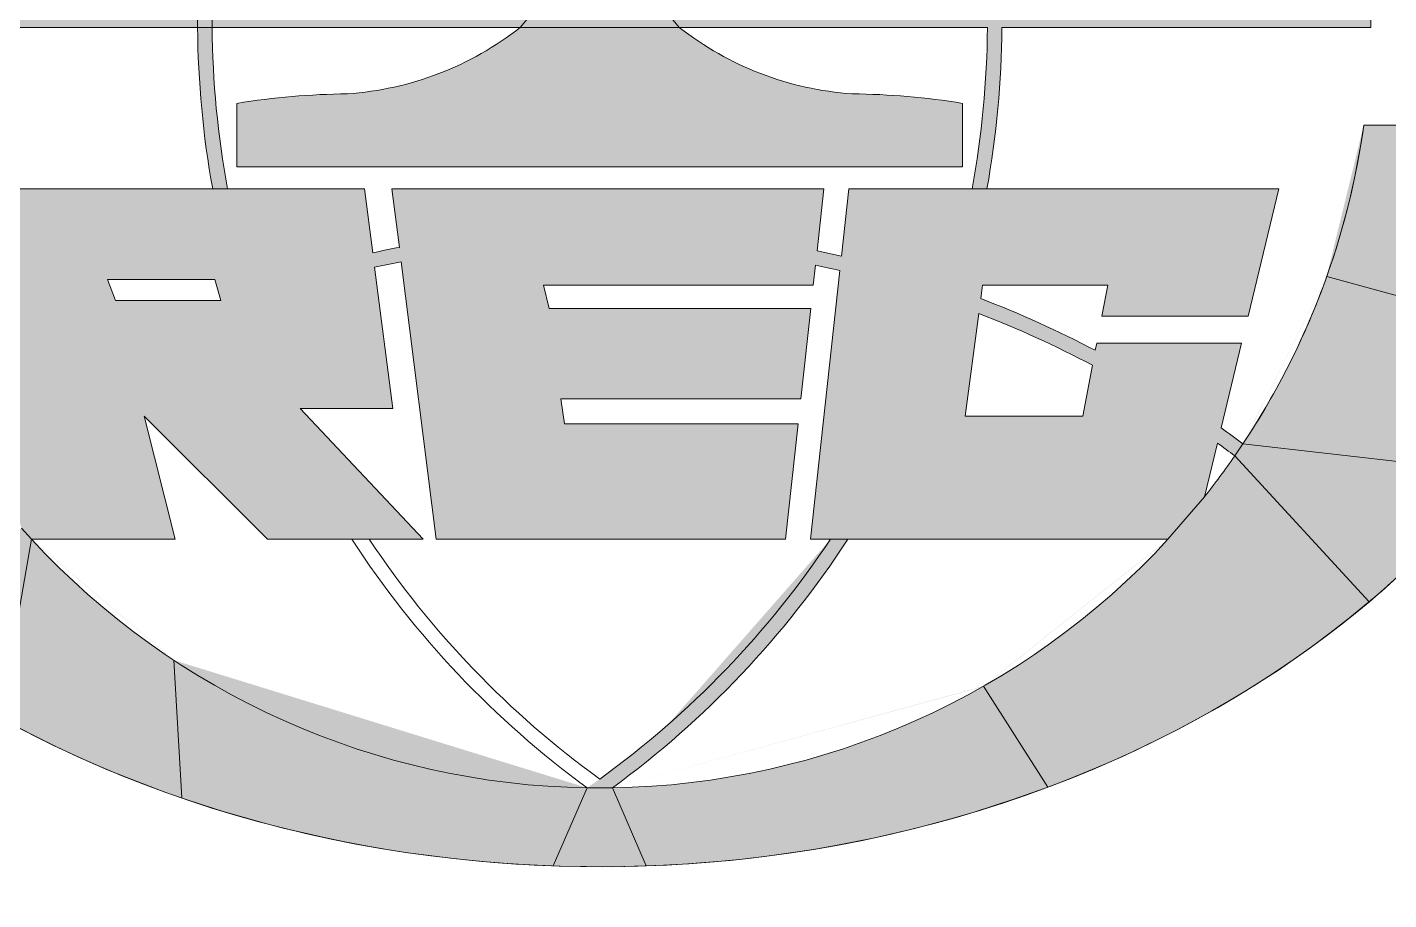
# Model space of a CAD drawing. Extents: x -2876908 to 633791, y -1383861 to 872234.
# Drawn here: x -1143563 to -1139282, y -207768 to -205025 of the extents above; entities that cross this region are included whole.
import ezdxf
from ezdxf.enums import TextEntityAlignment as Align

# ---------------------------------------------------------------- set-up
doc = ezdxf.new("R2010")
doc.units = 0
doc.header["$LTSCALE"] = 5
doc.header["$MEASUREMENT"] = 0
doc.layers.get('0').update_dxf_attribs({"linetype": 'CONTINUOUS', "lineweight": 25})
doc.layers.add('11', color=3, linetype='CONTINUOUS')
doc.layers.add('HFZT', color=5, linetype='CONTINUOUS', lineweight=15)
doc.styles.add('TSSD_NORM', font='tssdeng.shx', dxfattribs={"width": 0.7, "bigfont": 'hztxt.shx'})

# ---------------------------------------------------------------- blocks, each defined once
blk = doc.blocks.new('dfgdfger')
h = blk.add_hatch(color=5)
h.paths.add_polyline_path([(446862.860435722, 387047.9606577804), (446842.5958147157, 387205.9296155946), (445947.521318415, 387205.9296155946), (446085.8856941981, 386739.868493729), (446150.6393364619, 386521.7548717249), (446170.9734342376, 386499.2570296344), (446460.3589534832, 386499.2570296344), (446398.1965585793, 386747.7568923737), (446646.8445545135, 386499.2570296344), (446816.7622977939, 386499.2570296344), (446960.8343043271, 386499.2570296344), (446712.6570441329, 386763.288334028), (446899.3788671045, 386763.288334028), (446862.8604396747, 387047.9606586486)])
h.paths.add_polyline_path([(446339.9192725233, 386980.7262288186), (446324.3788371324, 387023.4371212708), (446540.8866189306, 387023.437121271), (446552.5419455316, 386980.7262288186)], flags=16)
at = {"layer": 'HFZT'}
h = blk.add_hatch(color=5, dxfattribs=at)
edge = h.paths.add_edge_path()
edge.add_ellipse((447317.0949818153, 387546.4789575529), major_axis=(-2135.702406557902, 3.083745e-10), ratio=0.7995231178727922, start_angle=224.7519621973884, end_angle=270.3684322559902)
edge.add_line((447303.3617498089, 389253.9871015997), (447291.7268203543, 389095.0852040663))
edge.add_line((447291.7268203543, 389095.0852040663), (447342.4631431565, 389095.085205439))
edge.add_ellipse((447317.0949818153, 387546.4789575529), major_axis=(1555.6062738055, 1.199718e-09), ratio=0.995632526572881, start_angle=34.5761866349182, end_angle=89.06560353032472, ccw=False)
edge.add_line((448597.9381060309, 388425.432335131), (448597.9381106842, 388425.4323386479))
edge.add_line((448597.9381106842, 388425.4323386479), (448614.4609707486, 388401.0729725615))
edge.add_line((448614.4609707486, 388401.0729725615), (448833.7881044174, 388748.656216296))
edge = h.paths.add_edge_path()
edge.add_ellipse((447317.0949818153, 387546.4789575529), major_axis=(-2135.702406557902, 3.083745e-10), ratio=0.7995231178727922, start_angle=270.3684322559902, end_angle=325.9048970660255)
edge.add_line((445548.502200743, 388503.6735452061), (446019.7289953271, 388401.0729720149))
edge.add_line((446019.7289953271, 388401.0729720149), (446036.251857576, 388425.4323350975))
edge.add_ellipse((447317.0949818153, 387546.4789575529), major_axis=(-1555.606273805532, 1.0981663e-09), ratio=0.995632526572861, start_angle=-89.06560353032762, end_angle=-34.57618663492411, ccw=False)
edge.add_line((447291.7268204549, 389095.085205438), (447303.3617498088, 389253.9871015994))
edge = h.paths.add_edge_path()
edge.add_ellipse((447317.0949818153, 387546.4789575529), major_axis=(-1555.606273805538, 1.05642364e-08), ratio=0.9956325265727753, start_angle=-33.48878922026972, end_angle=-0.5437440238690101, ccw=False)
edge.add_line((446019.7289928739, 388401.0729725489), (445548.502200743, 388503.6735452061))
edge.add_ellipse((447317.0949818153, 387546.4789575529), major_axis=(-2135.702406557902, 3.083745e-10), ratio=0.7995231178727922, start_angle=325.9048970660255, end_angle=368.0953103709313)
edge.add_line((445202.6744501679, 387306.022350312), (445761.5587582996, 387531.7807590646))
edge.add_line((445761.5587582996, 387531.7807590646), (445761.5587583357, 387561.1771560421))
h = blk.add_hatch(color=5, dxfattribs=at)
h.paths.add_polyline_path([(447676.0117044539, 388737.8722723211), (447520.3225560451, 388907.2561263303, 0.0384706750691652), (447113.8674075223, 388907.2561263301), (446958.1782527227, 388737.8722723919), (446958.1782527227, 388537.7478899196), (447067.6835572485, 388529.9893425204), (447566.5063999286, 388529.9893425205), (447676.0117044539, 388537.7478899196)])
h.paths.add_polyline_path([(447566.5063999289, 388529.9893425204), (447067.6835572478, 388529.9893425204, -0.3936449516970508), (447212.4874259772, 388374.5630001672), (447421.7025311996, 388374.5630001672, -0.3936449516971516)])
h.paths.add_polyline_path([(447421.7025311996, 388374.5630001672), (447212.4874259772, 388374.5630001672), (447212.4874259772, 387998.4430461771), (447421.7025311996, 387998.4430462997)])
h.paths.add_polyline_path([(447421.7025311996, 387998.4430462997), (447212.487428485, 387998.4430461772), (447212.4874259772, 387969.0114320708), (447421.7025375364, 387969.0114320704), (447421.702543089, 387969.0114323405)])
h.paths.add_polyline_path([(447421.7025375366, 387969.0114320704), (447212.4874259772, 387969.0114320709), (447212.4874259772, 387667.3537239561, -0.0972160933711766), (447181.0194913404, 387561.177156214), (447453.1704721729, 387561.177156214, -0.0972160933711797), (447421.7025375364, 387667.3537239561)])
h.paths.add_polyline_path([(447453.1704721226, 387561.177156214), (447181.0194913406, 387561.177156214), (447156.6955405818, 387531.7807590646), (447477.3220895581, 387531.7807590646)])
h.paths.add_polyline_path([(447477.4944229856, 387531.7807590646), (447156.6955405818, 387531.7807590646, -0.1501739460842551), (446808.0158972862, 387397.8381747598, 0.0377954797287202), (446585.2870008701, 387378.6298784068), (446585.2870008702, 387250.3346182961), (448048.9029626435, 387250.3346182958), (448048.9029626435, 387378.6298784066, 0.037795479718304), (447826.1740662888, 387397.8381747593, -0.150173946087328)])
h = blk.add_hatch(color=5, dxfattribs=at)
h.paths.add_polyline_path([(446505.8107265931, 387561.1771560453), (445761.5587583357, 387561.1771560453), (445761.5587582996, 387531.7807590646), (446505.8107266201, 387531.7807590646)])
h.paths.add_polyline_path([(446535.2079996464, 387561.1771560453), (446505.810726593, 387561.1771549539), (446505.8107266201, 387531.7807590647), (446535.2079996703, 387531.7807592534)])
h.paths.add_polyline_path([(447181.0194912009, 387561.1771560453), (446535.2079996464, 387561.1771560453), (446535.2079996704, 387531.7807590646), (447156.6955405818, 387531.7807590646)])
h.paths.add_polyline_path([(448098.9819638971, 387561.1771558585, 0.0703893708340612), (448020.7604282026, 388084.6623476406), (448020.760206511, 388084.6630728809, -0.071179979790909), (447421.702543089, 387969.0114323405), (447421.7025311996, 387998.4430463008, 0.0711367195696139), (448012.1611273992, 388112.7940404306), (448039.8897354719, 388122.6105990897, 0.075141308011033), (448597.9381106842, 388425.4323386479), (448614.460970737, 388401.0729725787, -0.0751367857020564), (448048.5123390525, 388094.4695124922, -0.0706150974082752), (448128.3792369661, 387561.1771560453), (448098.9819638971, 387561.1771558566), (448098.9819638669, 387531.7807590646), (447477.3220895581, 387531.7807590646), (447453.170472261, 387561.1771560453)])
h = blk.add_hatch(color=5, dxfattribs=at)
h.paths.add_polyline_path([(448872.7012555821, 387561.1771560453), (448128.3792369747, 387561.1771560453), (448128.3792369661, 387531.7807590646), (448872.701255582, 387531.7807590646)])
h.paths.add_polyline_path([(448128.3792369745, 387561.1771549539), (448098.9819638971, 387561.1771558566), (448098.9819638971, 387531.7807592534), (448128.3792369661, 387531.7807590646)])
h.paths.add_polyline_path([(448128.3792369661, 387531.7807590646), (448098.9819638971, 387531.7807592534, -0.0433950495387643), (448068.0918245226, 387205.9296155946), (448097.9701021603, 387205.9296155946, 0.0427218066744472)])
h.paths.add_polyline_path([(448048.5123394959, 388094.469511004), (448020.7602120851, 388084.6630748505, -0.0703894717237666), (448098.9819638971, 387561.1771558566), (448128.3792369747, 387561.1771549539, 0.070615097347847)])
h = blk.add_hatch(color=5, dxfattribs=at)
h.paths.add_polyline_path([(446535.2079996704, 387531.7807592534), (446505.810726593, 387531.7807601561, 0.0427218068169398), (446536.2198614072, 387205.9296155946), (446566.0981392313, 387205.9296145773, -0.0433950496758905)])
h.paths.add_polyline_path([(446094.7059489503, 386710.1586945033), (446085.8856942009, 386739.8684937192, 0.0094874043425285), (446019.7289928707, 386691.8849425623), (446036.2518528872, 386667.5255764658, -0.0085149969309567)])
h = blk.add_hatch(color=5, dxfattribs=at)
edge = h.paths.add_edge_path()
edge.add_ellipse((447317.0949818153, 387546.4789575529), major_axis=(-1555.606273805531, 2.909338e-10), ratio=0.995632526572851, start_angle=160.4944985430269, end_angle=172.1456265133072, ccw=False)
edge.add_line((448783.4241328056, 387029.3346376976), (449289.2552509923, 386891.1583596452))
edge.add_ellipse((447317.0949818153, 387546.4789575529), major_axis=(-2135.702406557902, 3.083745e-10), ratio=0.7995231178727922, start_angle=517.4319934521425, end_angle=532.8797394566808)
edge.add_line((449436.3272117769, 387334.8248992932), (448858.1074921296, 387334.8248992932))
for points in [[(447768.8675110264, 387205.9296155946), (446897.8621458949, 387205.9296155946), (446912.7498963916, 387088.1917124437, 0.0063558222921532), (446859.1057541312, 387077.2295823118), (446862.8604396751, 387047.9606586454, -0.0064380057584099), (446916.4451053484, 387058.9686165212), (446987.2196496274, 386499.2570296344), (447691.5893035565, 386499.2570296344), (447717.0554640141, 386732.1329989316), (447246.0627806148, 386732.1329989316), (447238.2925629164, 386782.6093833765), (447722.5753110011, 386782.6093833765), (447742.5317846367, 386965.1018776965), (447214.9819097721, 386965.1018776965), (447203.3259300065, 387011.6957449869), (447747.6270587367, 387011.6957449869), (447752.0441822604, 387052.0882465115, -0.0059441611161231), (447801.3555384616, 387041.159998591), (447804.5743667332, 387070.5946578333), (447755.2547482829, 387081.4473511112)], [(448570.4167246286, 386724.2546353362), (448562.9689511293, 386693.395740011, -0.0051191884799831), (448597.9381060347, 386667.5255799798), (448614.4609707407, 386691.8849425316, 0.0063450318154907)], [(447817.4276651642, 386499.2570287847), (447782.2275834371, 386499.2570281934, -0.0894918479308635), (447317.0949817838, 386015.7708150769), (447342.4631450347, 385997.8727110437, 0.0907329677643748)], [(447317.0949817838, 386015.7708150769), (447291.7268165825, 385997.8727096676), (447342.4631450347, 385997.8727110437)]]:
    blk.add_hatch(color=5, dxfattribs=at).paths.add_polyline_path(points)
h = blk.add_hatch(color=5, dxfattribs=at)
h.paths.add_polyline_path([(448097.9701021274, 387205.9296155946), (447819.3739262202, 387205.9296155946), (447804.5743667332, 387070.5946578331), (447801.355538461, 387041.1599985862), (448089.1366281098, 387011.6957449869)])
h.paths.add_polyline_path([(448081.5964689904, 386954.7602339187), (448085.5647366492, 386984.7245237239), (448089.1366281097, 387011.6957449867), (447801.3555384612, 387041.1599985862), (448054.1699951997, 386747.6639829093), (448081.5964631883, 386954.7602361557)])
h.paths.add_polyline_path([(447801.3555384612, 387041.1599985864), (447742.0957186964, 386499.2570296344), (448054.1699951996, 386747.6639829093)])
h = blk.add_hatch(color=5, dxfattribs=at)
h.paths.add_polyline_path([(448291.1635950467, 386747.6639829093), (448054.1699951996, 386747.6639829093), (447742.0957186964, 386499.2570296344), (448463.2165292761, 386499.2570296344)])
h.paths.add_polyline_path([(448611.6830404622, 386895.2363425718), (448319.3925884103, 386895.2363425718), (448316.5790699849, 386880.5281469001), (448310.8054738531, 386850.3455897029), (448291.1635950467, 386747.6639829096), (448463.2165293027, 386499.2570295958), (448536.8717179173, 386585.2651853366), (448570.4167247146, 386724.2546352746)])
h.paths.add_polyline_path([(448686.6686451545, 387205.9296155946), (448341.6700101845, 387011.6957449867), (448329.7861117644, 386949.5704360384), (448624.7965360113, 386949.5704360384)])
h.paths.add_polyline_path([(448686.6686451543, 387205.9296155946), (448097.9701021274, 387205.9296155946), (448089.1366281098, 387011.6957449869), (448341.6700101847, 387011.6957449869)])
h.paths.add_polyline_path([(448085.5647366507, 386984.7245237362), (448081.5964689904, 386954.7602339187, -0.0296672827679864), (448310.8054738531, 386850.3455897029), (448316.5790733963, 386880.5281451119, 0.0294425261481025)])
h = blk.add_hatch(color=5, dxfattribs=at)
edge = h.paths.add_edge_path()
edge.add_ellipse((447317.0949818153, 387546.4789575529), major_axis=(-2135.702406557902, 3.083745e-10), ratio=0.7995231178727922, start_angle=507.6783099143634, end_angle=517.4319934521435)
edge.add_line((449289.2552509924, 386891.1583596452), (448783.4241328058, 387029.3346376976))
edge.add_ellipse((447317.0949818153, 387546.4789575529), major_axis=(-1555.606273805531, 2.909338e-10), ratio=0.995632526572851, start_angle=146.5112107793529, end_angle=160.4944985430304, ccw=False)
edge.add_line((448614.4609707486, 386691.884942544), (449121.8905606302, 386633.5027817547))
edge = h.paths.add_edge_path()
edge.add_line((448614.4609680764, 386691.8849428515), (448597.9381060348, 386667.5255799796))
edge.add_line((448597.9381060348, 386667.5255799796), (448868.9647568456, 386373.350761416))
edge.add_ellipse((447317.0949818153, 387546.4789575529), major_axis=(-2135.702406557902, 3.083745e-10), ratio=0.7995231178727922, start_angle=496.6047833383917, end_angle=507.6783099143634)
edge.add_line((449121.89056063, 386633.5027817547), (448614.4609680764, 386691.8849428515))
edge = h.paths.add_edge_path()
edge.add_ellipse((447317.0949818153, 387546.4789575529), major_axis=(-1555.606273801223, 1.3117711698e-06), ratio=0.9956325265707276, start_angle=141.6390502834618, end_angle=145.4238134133707, ccw=False)
edge.add_line((448536.8717179182, 386585.2651853376), (448463.216529332, 386499.25702963))
edge.add_ellipse((447317.0949818153, 387546.4789575529), major_axis=(-1555.606273805434, 1.34546606e-08), ratio=0.9956325265729224, start_angle=119.84597324456101, end_angle=137.4568556821499, ccw=False)
edge.add_line((448091.2736844392, 386203.0912759522), (448221.0956772185, 385999.4466570629))
edge.add_ellipse((447317.0949818153, 387546.4789575529), major_axis=(-2135.702406557902, 3.083745e-10), ratio=0.7995231178727922, start_angle=475.0418586881838, end_angle=496.6047833383917)
edge.add_line((448868.9647568457, 386373.350761416), (448597.9381060347, 386667.5255799798))
h = blk.add_hatch(color=5, dxfattribs=at)
edge = h.paths.add_edge_path()
edge.add_ellipse((447317.0949818153, 387546.4789575529), major_axis=(-1555.606273805581, 3.5651129e-09), ratio=0.9956325265728295, start_angle=42.54314431847388, end_angle=56.46594055318559, ccw=False)
edge.add_line((446170.9734342981, 386499.2570296305), (446108.0657162511, 386138.8929053234))
edge.add_ellipse((447317.0949818153, 387546.4789575529), major_axis=(-2135.702406557902, 3.083745e-10), ratio=0.7995231178727922, start_angle=415.5210231209418, end_angle=426.7475699117387)
edge.add_line((446473.9563529103, 385977.6316371517), (446457.7273777652, 386255.4548103474))
edge = h.paths.add_edge_path()
edge.add_line((446170.973434289, 386499.2570295775), (446150.639336449, 386521.7548717392))
edge.add_line((446150.639336449, 386521.7548717392), (445893.8552433415, 386273.3495607276))
edge.add_ellipse((447317.0949818153, 387546.4789575529), major_axis=(-2135.702406557902, 3.083745e-10), ratio=0.7995231178727922, start_angle=408.2099051574209, end_angle=415.5210231209418)
edge.add_line((446108.0657162511, 386138.8929053234), (446170.973434289, 386499.2570295775))
h = blk.add_hatch(color=5, dxfattribs=at)
edge = h.paths.add_edge_path(flags=17)
edge.add_line((447317.0949817837, 386015.770815077), (447291.7268185327, 385997.8727110436))
edge.add_arc((448424.3548334164, 387546.4789575549), 1918.600408327275, 213.0811256129819, 233.8188070139692, ccw=False)
edge.add_line((446816.7622983703, 386499.2570287846), (446851.9623801305, 386499.2570281934))
edge.add_arc((448424.3548334164, 387546.4789575549), 1889.204011346054, 213.6638311415863, 234.1193601311902)
edge.add_line((447317.0949849792, 386015.7708127655), (447317.0949817837, 386015.770815077))
edge = h.paths.add_edge_path()
edge.add_line((447317.0949817837, 386015.770815077), (447342.4631450349, 385997.8727110437))
edge.add_line((447782.2275834371, 386499.2570281934), (447817.4276651973, 386499.2570287847))
edge.add_arc((446209.8351301511, 387546.4789575553), 1918.600408327357, 306.1811929860308, 326.9188743870181)
edge.add_arc((446209.8351301511, 387546.4789575549), 1889.204011346057, 305.8806398688099, 326.3361688584138)
edge.add_arc((446209.8351301512, 387546.4789575551), 1889.204011346057, 305.8806399884105, 326.3361689109117)
edge.add_arc((448424.3548334164, 387546.4789575551), 1889.204011346055, 213.6638310890834, 234.1193601311913)
edge.add_arc((448424.3548334164, 387546.4789575549), 1918.600408327298, 213.0811255826943, 233.8188070834912)
edge.add_arc((446209.8351300881, 387546.4789575092), 1918.600408327304, 306.1811929186935, 326.9188744189397)
edge.add_line((447291.7268204549, 385997.8727096675), (447342.4631450349, 385997.8727110437))
h = blk.add_hatch(color=5, dxfattribs=at)
edge = h.paths.add_edge_path()
edge.add_ellipse((447317.0949818153, 387546.4789575529), major_axis=(-1555.606273805581, 3.5651129e-09), ratio=0.9956325265728295, start_angle=56.46594055318559, end_angle=89.06560353050219, ccw=False)
edge.add_line((446457.7273777651, 386255.4548103474), (446473.9563529103, 385977.6316371519))
edge.add_ellipse((447317.0949818153, 387546.4789575529), major_axis=(-2135.702406557902, 3.083745e-10), ratio=0.7995231178727922, start_angle=426.7475699117387, end_angle=447.4790680929017)
edge.add_line((447223.1574624436, 385840.5880380157), (447291.7268204549, 385997.8727096674))
h = blk.add_hatch(color=5, dxfattribs=at)
edge = h.paths.add_edge_path()
edge.add_ellipse((447317.0949818153, 387546.4789575529), major_axis=(-1555.606273805434, 1.34546606e-08), ratio=0.9956325265729224, start_angle=90.93439647012372, end_angle=119.84597324456101, ccw=False)
edge.add_line((447342.4631455904, 385997.8727097619), (447410.6625756294, 385840.5750421087))
edge.add_ellipse((447317.0949818153, 387546.4789575529), major_axis=(-2135.702406557902, 3.083745e-10), ratio=0.7995231178727922, start_angle=452.5109981146523, end_angle=475.0418586881838)
edge.add_line((448221.0956772187, 385999.4466570629), (448091.2736844393, 386203.0912759522))
edge = h.paths.add_edge_path()
edge.add_ellipse((447317.0949818153, 387546.4789575529), major_axis=(-2135.702406557902, 3.083745e-10), ratio=0.7995231178727922, start_angle=447.4790680929017, end_angle=452.5109981146523)
edge.add_line((447410.6625756293, 385840.5750421086), (447342.4631450347, 385997.8727110437))
edge.add_line((447342.4631450347, 385997.8727110437), (447291.7268204549, 385997.8727096674))
edge.add_line((447291.7268204549, 385997.8727096674), (447223.1574624436, 385840.5880380157))
at = {"layer": '11', "color": 5, "lineweight": 0}
for p, q in [((448872.701255582, 387531.7807590646), (448872.701255582, 387561.1771560453)), ((445761.5587583357, 387531.7807590646), (446505.810726593, 387531.7807601561)), ((446535.2079996718, 387531.7807590646), (447156.6955405818, 387531.7807590646)), ((447477.4944229856, 387531.7807590646), (448098.9819638957, 387531.7807590646)), ((448128.3792369661, 387531.7807590646), (448872.701255582, 387531.7807590646)), ((446585.2870008701, 387378.6298784068), (446585.2870008701, 387250.3346182961)), ((448048.9029626435, 387250.3346182961), (448048.9029626435, 387378.6298784066)), ((449436.3272117769, 387334.8248992932), (448858.1074921296, 387334.8248992932)), ((446585.2870008701, 387250.3346182961), (448048.9029626435, 387250.3346182961)), ((446536.2198614072, 387205.9296155946), (445947.5213184147, 387205.9296155946)), ((446842.595814716, 387205.9296155946), (446566.0981390448, 387205.9296155946)), ((446859.1057541312, 387077.2295823118), (446842.595814716, 387205.9296155946)), ((447768.867511026, 387205.9296155946), (446897.8621458949, 387205.9296155946)), ((446897.8621458949, 387205.9296155946), (446912.7498963916, 387088.1917124437)), ((447755.2547482827, 387081.4473511114), (447768.867511026, 387205.9296155946)), ((447819.3739262203, 387205.9296155946), (447804.5743667332, 387070.5946578333)), ((448068.0918245226, 387205.9296155946), (447819.3739262203, 387205.9296155946)), ((448686.6686451544, 387205.9296155946), (448097.9701021603, 387205.9296155946)), ((448624.7965360114, 386949.5704360384), (448686.6686451544, 387205.9296155946)), ((447804.5743667332, 387070.5946578333), (447755.2547482827, 387081.4473511114)), ((446916.4451053484, 387058.9686165212), (446987.2196496274, 386499.2570296344)), ((447747.6270587366, 387011.6957449867), (447752.0441822568, 387052.0882465122)), ((446339.9192725233, 386980.7262288186), (446324.3788371324, 387023.437121271)), ((446324.3788371324, 387023.437121271), (446540.8866189306, 387023.4371212708)), ((446540.8866189306, 387023.4371212708), (446552.5419455317, 386980.7262288186)), ((446899.3788671045, 386763.288334028), (446862.8604396751, 387047.9606586454)), ((446862.8604396751, 387047.9606586454), (446862.860435722, 387047.9606577804)), ((447801.3555384616, 387041.159998591), (447742.0957186964, 386499.2570296344)), ((447214.9819097722, 386965.1018776965), (447203.3259300065, 387011.6957449869)), ((447203.3259300065, 387011.6957449869), (447747.6270587366, 387011.6957449867)), ((448085.5647366507, 386984.7245237362), (448089.1366281097, 387011.6957449867)), ((448089.1366281097, 387011.6957449867), (448341.6700101845, 387011.6957449867)), ((448341.6700101845, 387011.6957449867), (448329.7861117644, 386949.5704360384)), ((446552.5419455317, 386980.7262288186), (446339.9192725233, 386980.7262288186)), ((447742.5317846367, 386965.1018776965), (447214.9819097722, 386965.1018776965)), ((447722.5753110011, 386782.6093833765), (447742.5317846367, 386965.1018776965)), ((448054.1699951996, 386747.6639829093), (448081.5964631879, 386954.7602361571)), ((448329.7861117644, 386949.5704360384), (448624.7965360114, 386949.5704360384)), ((448319.3925884102, 386895.2363425718), (448316.5790699846, 386880.5281468993)), ((448611.6830404622, 386895.2363425718), (448319.3925884102, 386895.2363425718)), ((448570.4167247146, 386724.2546352746), (448611.6830404622, 386895.2363425718)), ((448310.8054738531, 386850.3455897029), (448291.1635950467, 386747.6639829093)), ((447246.0627806148, 386732.1329989316), (447238.2925629164, 386782.6093833765)), ((447238.2925629164, 386782.6093833765), (447722.5753110011, 386782.6093833765)), ((446398.1965585795, 386747.7568923734), (446646.8445545135, 386499.2570296344)), ((446460.3589534831, 386499.2570296344), (446398.1965585795, 386747.7568923734)), ((446960.8343043268, 386499.2570296344), (446712.6570441329, 386763.288334028)), ((446712.6570441329, 386763.288334028), (446899.3788671045, 386763.288334028)), ((448291.1635950467, 386747.6639829093), (448054.1699951996, 386747.6639829093)), ((447717.0554640141, 386732.1329989316), (447246.0627806148, 386732.1329989316)), ((447691.5893035565, 386499.2570296344), (447717.0554640141, 386732.1329989316)), ((448536.8717179173, 386585.2651853366), (448562.9689511293, 386693.395740011)), ((446170.9734342947, 386499.2570296344), (446460.3589534831, 386499.2570296344)), ((446646.8445545135, 386499.2570296344), (446816.7622978167, 386499.2570296344)), ((446851.9623791709, 386499.2570296344), (446960.8343043268, 386499.2570296344)), ((446987.2196496274, 386499.2570296344), (447691.5893035565, 386499.2570296344)), ((447742.0957186964, 386499.2570296344), (447782.2275843965, 386499.2570296344)), ((447817.4276657177, 386499.2570296344), (448463.2165293361, 386499.2570296344)), ((447317.0949817837, 386015.770815077), (447317.0949849792, 386015.7708127655))]:
    blk.add_line(p, q, dxfattribs=at)
for centre, radius, start, end in [((448424.3548334167, 387546.4789575554), 1918.600408327591, 180.4389412779598, 190.2241079264036), ((448424.3548334164, 387546.4789575548), 1889.204011346056, 180.4457714629763, 190.3849484266345), ((446764.4053256025, 388032.1784317365), 635.8375921445424, 273.9328674164092, 308.0949171307556), ((447869.7846379651, 388032.1784317367), 635.8375921445424, 231.905082869255, 266.0671325845008), ((446209.8351301512, 387546.4789575548), 1889.204011346047, 349.6150515733654, 359.5542285370236), ((446209.8351301512, 387546.4789575549), 1918.600408327257, 349.7758920736087, 359.5610586894551), ((446823.5241430622, 385917.0876741264), 1480.831709146166, 90.60005013951559, 99.2580149720254), ((447810.6658204493, 385917.0876741265), 1480.831709146166, 80.74198502790578, 89.39994985793933), ((447317.0949817864, 384972.7564683453), 2153.731928550203, 100.8210159978651, 102.2776435545714), ((447317.0949817855, 384972.7564683458), 2124.335531568318, 100.8710984276205, 102.3465603858006), ((447317.0949817843, 384972.7564683443), 2124.335531570034, 76.82308418999928, 78.18536952448288), ((447317.0949817854, 384972.7564683451), 2153.731928550338, 62.34989794200061, 69.09567901465235), ((447317.0949817852, 384972.7564683451), 2124.335531569166, 62.11005348848968, 68.90730029938398), ((447317.0949817877, 384972.7564683445), 2153.731928549297, 52.95942491169893, 54.4135795702305), ((447317.0949817865, 384972.7564683428), 2124.335531570443, 52.91937538319739, 54.09259671249426), ((448424.3548334164, 387546.4789575549), 1918.600408327298, 213.0811255826943, 233.8188070834912), ((448424.3548334164, 387546.4789575551), 1889.204011346055, 213.6638310890834, 234.1193601311913), ((446209.8351301512, 387546.4789575551), 1889.204011346057, 305.8806399884105, 326.3361689109117), ((446209.8351300881, 387546.4789575092), 1918.600408327304, 306.1811929186935, 326.9188744189397)]:
    blk.add_arc(centre, radius, start, end, dxfattribs=at)
at = {"layer": 'HFZT', "color": 5}
for p, q in [((446505.8107266201, 387531.7807590646), (446505.810726593, 387561.1771549539)), ((446535.2079996464, 387561.1771560453), (446535.2079996704, 387531.7807592534)), ((447181.0194913404, 387561.177156214), (447156.6955405818, 387531.7807590646)), ((447453.170472261, 387561.1771560453), (447477.3220895581, 387531.7807590646)), ((448872.701255582, 387531.7807590646), (448872.701255582, 387561.1771560453)), ((448872.701255582, 387531.7807590646), (448872.701255582, 387561.1771560453)), ((445761.5587582996, 387531.7807590646), (446505.8107266201, 387531.7807590646)), ((445761.5587582996, 387531.7807590646), (446505.8107266201, 387531.7807590646)), ((446535.2079996704, 387531.7807592534), (446505.8107266201, 387531.7807590646)), ((446535.2079996464, 387531.7807590646), (447156.6955405416, 387531.7807590646)), ((446535.2079996464, 387531.7807590646), (447156.6955405416, 387531.7807590646)), ((447156.6955405818, 387531.7807590646), (447477.3220895581, 387531.7807590646)), ((447477.3220895581, 387531.7807590646), (448098.9819638671, 387531.7807590646)), ((447477.3220895581, 387531.7807590646), (448098.9819638671, 387531.7807590646)), ((448128.3792369494, 387531.7807590646), (448872.701255582, 387531.7807590646)), ((448128.3792369494, 387531.7807590646), (448872.701255582, 387531.7807590646)), ((446585.2870008701, 387250.3346182961), (446585.2870008701, 387378.6298784033)), ((446585.2870008701, 387250.3346182961), (446585.2870008701, 387378.6298784033)), ((448048.9029626435, 387378.6298784033), (448048.9029626435, 387250.3346182961)), ((448048.9029626435, 387378.6298784033), (448048.9029626435, 387250.3346182961)), ((449436.3272117598, 387334.8248992932), (448858.1074920705, 387334.8248992932)), ((449436.3272117598, 387334.8248992932), (448858.1074920705, 387334.8248992932)), ((448048.9029626435, 387250.3346182961), (446585.2870008701, 387250.3346182961)), ((448048.9029626435, 387250.3346182961), (446585.2870008701, 387250.3346182961)), ((446536.2198613841, 387205.9296155946), (445947.5213184149, 387205.9296155946)), ((446536.2198613841, 387205.9296155946), (445947.5213184149, 387205.9296155946)), ((446566.0981390586, 387205.9296155946), (446842.5958147157, 387205.9296155946)), ((446842.5958147157, 387205.9296155946), (446859.1057541313, 387077.2295823115)), ((446842.5958147157, 387205.9296155946), (446859.1057541313, 387077.2295823115)), ((446897.8621458949, 387205.9296155946), (447768.8675110264, 387205.9296155946)), ((446912.7498963921, 387088.1917124405), (446897.8621458949, 387205.9296155946)), ((446912.7498963921, 387088.1917124405), (446897.8621458949, 387205.9296155946)), ((446897.8621458949, 387205.9296155946), (447768.8675110264, 387205.9296155946)), ((447768.8675110264, 387205.9296155946), (447755.2547482827, 387081.4473511114)), ((447768.8675110264, 387205.9296155946), (447755.2547482827, 387081.4473511114)), ((447804.5743667332, 387070.5946578331), (447819.3739262202, 387205.9296155946)), ((447804.5743667332, 387070.5946578331), (447819.3739262202, 387205.9296155946)), ((447819.3739262202, 387205.9296155946), (448068.0918245128, 387205.9296155946)), ((447819.3739262202, 387205.9296155946), (448068.0918245128, 387205.9296155946)), ((448686.6686451544, 387205.9296155946), (448097.9701021274, 387205.9296155946)), ((448686.6686451544, 387205.9296155946), (448097.9701021274, 387205.9296155946)), ((448624.7965360114, 386949.5704360384), (448686.6686451544, 387205.9296155946)), ((448624.7965360114, 386949.5704360384), (448686.6686451544, 387205.9296155946)), ((447755.2547482827, 387081.4473511114), (447804.5743667332, 387070.5946578331)), ((447755.2547482827, 387081.4473511114), (447804.5743667332, 387070.5946578331)), ((446916.4451053475, 387058.968616528), (446987.2196496274, 386499.2570296344)), ((446916.4451053475, 387058.968616528), (446987.2196496274, 386499.2570296344)), ((447747.6270587367, 387011.6957449869), (447752.0441822593, 387052.0882465012)), ((447747.6270587367, 387011.6957449869), (447752.0441822593, 387052.0882465012)), ((446324.3788371324, 387023.4371212708), (446540.8866189306, 387023.4371212708)), ((446339.9192725233, 386980.7262288186), (446324.3788371324, 387023.4371212708)), ((446339.9192725233, 386980.7262288186), (446324.3788371324, 387023.4371212708)), ((446324.3788371324, 387023.4371212708), (446540.8866189306, 387023.4371212708)), ((446540.8866189306, 387023.4371212708), (446552.5419455317, 386980.7262288186)), ((446540.8866189306, 387023.4371212708), (446552.5419455317, 386980.7262288186)), ((446899.3788671045, 386763.288334028), (446862.8604396747, 387047.9606586486)), ((446899.3788671045, 386763.288334028), (446862.8604396747, 387047.9606586486)), ((447742.0957186964, 386499.2570296344), (447801.355538461, 387041.1599985862)), ((447742.0957186964, 386499.2570296344), (447801.355538461, 387041.1599985862)), ((448783.4241328056, 387029.3346376976), (449289.2552509924, 386891.1583596452)), ((447203.3259300065, 387011.6957449869), (447747.6270587367, 387011.6957449869)), ((447214.9819097722, 386965.1018776965), (447203.3259300065, 387011.6957449869)), ((447214.9819097722, 386965.1018776965), (447203.3259300065, 387011.6957449869)), ((447203.3259300065, 387011.6957449869), (447747.6270587367, 387011.6957449869)), ((448085.5647366492, 386984.7245237239), (448089.1366281097, 387011.6957449869)), ((448085.5647366492, 386984.7245237239), (448089.1366281097, 387011.6957449869)), ((448089.1366281097, 387011.6957449869), (448341.6700101846, 387011.6957449869)), ((448089.1366281097, 387011.6957449869), (448341.6700101846, 387011.6957449869)), ((448341.6700101846, 387011.6957449869), (448329.7861117644, 386949.5704360384)), ((448341.6700101846, 387011.6957449869), (448329.7861117644, 386949.5704360384)), ((446552.5419455317, 386980.7262288186), (446339.9192725233, 386980.7262288186)), ((446552.5419455317, 386980.7262288186), (446339.9192725233, 386980.7262288186)), ((447742.5317846367, 386965.1018776965), (447214.9819097722, 386965.1018776965)), ((447742.5317846367, 386965.1018776965), (447214.9819097722, 386965.1018776965)), ((447722.5753110011, 386782.6093833765), (447742.5317846367, 386965.1018776965)), ((447722.5753110011, 386782.6093833765), (447742.5317846367, 386965.1018776965)), ((448054.1699951997, 386747.6639829093), (448081.5964631883, 386954.7602361557)), ((448054.1699951997, 386747.6639829093), (448081.5964631883, 386954.7602361557)), ((448329.7861117644, 386949.5704360384), (448624.7965360114, 386949.5704360384)), ((448329.7861117644, 386949.5704360384), (448624.7965360114, 386949.5704360384)), ((448319.3925884103, 386895.2363425718), (448316.5790699849, 386880.5281469001)), ((448319.3925884103, 386895.2363425718), (448316.5790699849, 386880.5281469001)), ((448611.6830404622, 386895.2363425718), (448319.3925884103, 386895.2363425718)), ((448611.6830404622, 386895.2363425718), (448319.3925884103, 386895.2363425718)), ((448570.4167247133, 386724.2546352693), (448611.6830404622, 386895.2363425718)), ((448570.4167247133, 386724.2546352693), (448611.6830404622, 386895.2363425718)), ((448310.8054738545, 386850.3455897104), (448291.1635950467, 386747.6639829093)), ((448310.8054738545, 386850.3455897104), (448291.1635950467, 386747.6639829093)), ((447238.2925629164, 386782.6093833765), (447722.5753110011, 386782.6093833765)), ((447246.0627806147, 386732.1329989316), (447238.2925629164, 386782.6093833765)), ((447246.0627806147, 386732.1329989316), (447238.2925629164, 386782.6093833765)), ((447238.2925629164, 386782.6093833765), (447722.5753110011, 386782.6093833765)), ((446398.1965585795, 386747.7568923734), (446646.8445545135, 386499.2570296344)), ((446460.3589534831, 386499.2570296344), (446398.1965585795, 386747.7568923734)), ((446460.3589534831, 386499.2570296344), (446398.1965585795, 386747.7568923734)), ((446398.1965585795, 386747.7568923734), (446646.8445545135, 386499.2570296344)), ((446712.6570441329, 386763.288334028), (446899.3788671045, 386763.288334028)), ((446960.8343043268, 386499.2570296344), (446712.6570441329, 386763.288334028)), ((446960.8343043268, 386499.2570296344), (446712.6570441329, 386763.288334028)), ((446712.6570441329, 386763.288334028), (446899.3788671045, 386763.288334028)), ((448291.1635950467, 386747.6639829093), (448054.1699951997, 386747.6639829093)), ((448291.1635950467, 386747.6639829093), (448054.1699951997, 386747.6639829093)), ((447717.0554640141, 386732.1329989316), (447246.0627806147, 386732.1329989316)), ((447717.0554640141, 386732.1329989316), (447246.0627806147, 386732.1329989316)), ((447691.5893035565, 386499.2570296344), (447717.0554640141, 386732.1329989316)), ((447691.5893035565, 386499.2570296344), (447717.0554640141, 386732.1329989316)), ((448536.87171795, 386585.2651854726), (448562.9689517335, 386693.395739546)), ((448536.87171795, 386585.2651854726), (448562.9689517335, 386693.395739546)), ((448597.938106043, 386667.5255799917), (448614.4609688349, 386691.8849439698)), ((448597.9381060347, 386667.5255799798), (448868.9647568457, 386373.350761416)), ((448614.4609707486, 386691.8849425442), (449121.8905606302, 386633.5027817547)), ((448463.2165293322, 386499.2570296305), (448536.8717179173, 386585.2651853366)), ((446150.639336449, 386521.7548717392), (446170.9734342376, 386499.2570296344)), ((446170.9734342983, 386499.2570296305), (446108.0657162509, 386138.8929053234)), ((446170.9734342376, 386499.2570296344), (446460.3589534831, 386499.2570296344)), ((446170.9734342376, 386499.2570296344), (446460.3589534831, 386499.2570296344)), ((446646.8445545135, 386499.2570296344), (446816.7622977939, 386499.2570296344)), ((446646.8445545135, 386499.2570296344), (446816.7622977939, 386499.2570296344)), ((446851.9623791499, 386499.2570296344), (446960.8343043268, 386499.2570296344)), ((446987.2196496274, 386499.2570296344), (447691.5893035565, 386499.2570296344)), ((446987.2196496274, 386499.2570296344), (447691.5893035565, 386499.2570296344)), ((447782.2275843617, 386499.2570296344), (447742.0957186964, 386499.2570296344)), ((447817.4276657177, 386499.2570296344), (448463.216529276, 386499.2570296344)), ((447817.4276657177, 386499.2570296344), (448463.216529276, 386499.2570296344)), ((446457.7273777652, 386255.4548103474), (446473.9563529103, 385977.6316371519)), ((448091.2736844392, 386203.0912759522), (448221.0956772187, 385999.4466570629)), ((447291.7268204549, 385997.8727096675), (447223.1574624438, 385840.5880380157)), ((447291.7268204549, 385997.8727096675), (447342.4631450349, 385997.8727110437)), ((447291.7268204549, 385997.8727096675), (447342.4631450349, 385997.8727110437)), ((447342.4631450349, 385997.8727110437), (447410.6625756294, 385840.5750421086))]:
    blk.add_line(p, q, dxfattribs=at)
at = {"layer": 'HFZT', "color": 5, "lineweight": 0}
for p, q in [((448872.701255582, 387531.7807590646), (448872.701255582, 387561.1771560453)), ((445761.5587583357, 387531.7807590646), (446505.810726593, 387531.7807601561)), ((446535.2079996718, 387531.7807590646), (447156.6955405818, 387531.7807590646)), ((447477.4944229856, 387531.7807590646), (448098.9819638971, 387531.7807590647)), ((447477.4944229856, 387531.7807590646), (448098.9819638957, 387531.7807590646)), ((448128.3792369661, 387531.7807590646), (448872.701255582, 387531.7807590646)), ((446585.2870008701, 387378.6298784068), (446585.2870008701, 387250.3346182961)), ((448048.9029626435, 387250.3346182961), (448048.9029626435, 387378.6298784066)), ((449436.3272117769, 387334.8248992932), (448858.1074921296, 387334.8248992932)), ((446585.2870008701, 387250.3346182961), (448048.9029626435, 387250.3346182961)), ((446842.595814716, 387205.9296155946), (445947.5213184147, 387205.9296155946)), ((446859.1057541312, 387077.2295823118), (446842.595814716, 387205.9296155946)), ((446897.8621458949, 387205.9296155946), (446912.7498963916, 387088.1917124437)), ((447768.867511026, 387205.9296155946), (446897.8621458949, 387205.9296155946)), ((447755.2547482827, 387081.4473511114), (447768.867511026, 387205.9296155946)), ((447819.3739262203, 387205.9296155946), (447804.5743667332, 387070.5946578333)), ((448686.6686451544, 387205.9296155946), (447819.3739262203, 387205.9296155946)), ((448624.7965360114, 386949.5704360384), (448686.6686451544, 387205.9296155946)), ((447804.5743667332, 387070.5946578333), (447755.2547482827, 387081.4473511114)), ((446916.4451053484, 387058.9686165212), (446987.2196496274, 386499.2570296344)), ((447747.6270587366, 387011.6957449867), (447752.0441822568, 387052.0882465122)), ((446324.3788371324, 387023.437121271), (446540.8866189306, 387023.4371212708)), ((446339.9192725233, 386980.7262288186), (446324.3788371324, 387023.437121271)), ((446540.8866189306, 387023.4371212708), (446552.5419455317, 386980.7262288186)), ((446862.8604396751, 387047.9606586454), (446862.860435722, 387047.9606577804)), ((446899.3788671045, 386763.288334028), (446862.8604396751, 387047.9606586454)), ((447801.3555384616, 387041.159998591), (447742.0957186964, 386499.2570296344)), ((447203.3259300065, 387011.6957449869), (447747.6270587366, 387011.6957449867)), ((447214.9819097722, 386965.1018776965), (447203.3259300065, 387011.6957449869)), ((448085.5647366507, 386984.7245237362), (448089.1366281097, 387011.6957449867)), ((448089.1366281097, 387011.6957449867), (448341.6700101845, 387011.6957449867)), ((448341.6700101845, 387011.6957449867), (448329.7861117644, 386949.5704360384)), ((446552.5419455317, 386980.7262288186), (446339.9192725233, 386980.7262288186)), ((447742.5317846367, 386965.1018776965), (447214.9819097722, 386965.1018776965)), ((447722.5753110011, 386782.6093833765), (447742.5317846367, 386965.1018776965)), ((448054.1699951996, 386747.6639829093), (448081.5964631879, 386954.7602361571)), ((448329.7861117644, 386949.5704360384), (448624.7965360114, 386949.5704360384)), ((448319.3925884102, 386895.2363425718), (448316.5790699846, 386880.5281468993)), ((448611.6830404622, 386895.2363425718), (448319.3925884102, 386895.2363425718)), ((448570.4167247146, 386724.2546352746), (448611.6830404622, 386895.2363425718)), ((448310.8054738531, 386850.3455897029), (448291.1635950467, 386747.6639829093)), ((447238.2925629164, 386782.6093833765), (447722.5753110011, 386782.6093833765)), ((447246.0627806148, 386732.1329989316), (447238.2925629164, 386782.6093833765)), ((446460.3589534831, 386499.2570296344), (446398.1965585795, 386747.7568923734)), ((446398.1965585795, 386747.7568923734), (446646.8445545135, 386499.2570296344)), ((446712.6570441329, 386763.288334028), (446899.3788671045, 386763.288334028)), ((446960.8343043268, 386499.2570296344), (446712.6570441329, 386763.288334028)), ((448291.1635950467, 386747.6639829093), (448054.1699951996, 386747.6639829093)), ((447717.0554640141, 386732.1329989316), (447246.0627806148, 386732.1329989316)), ((447691.5893035565, 386499.2570296344), (447717.0554640141, 386732.1329989316)), ((448536.8717179173, 386585.2651853366), (448562.9689511293, 386693.395740011)), ((446170.9734342947, 386499.2570296344), (446460.3589534831, 386499.2570296344)), ((446646.8445545135, 386499.2570296344), (446960.8343043271, 386499.2570296344)), ((446987.2196496274, 386499.2570296344), (447691.5893035565, 386499.2570296344)), ((447742.0957186964, 386499.2570296344), (448463.2165293361, 386499.2570296344)), ((447317.0949817837, 386015.770815077), (447317.0949849792, 386015.7708127655))]:
    blk.add_line(p, q, dxfattribs=at)
for centre, radius, start, end in [((448424.3548334167, 387546.4789575554), 1918.600408327591, 180.4389412779724, 190.2241079257476), ((448424.3548334164, 387546.4789575548), 1889.204011346056, 180.4457714639217, 190.3849484278381), ((446764.4053256025, 388032.1784317365), 635.8375921445424, 273.9328674152688, 308.0949171317056), ((447869.7846379865, 388032.1784317196), 635.8375921445264, 231.8495201265295, 231.9050828682944), ((447869.7846379651, 388032.1784317367), 635.8375921445424, 231.9050828682944, 266.0671325847311), ((446209.8351301512, 387546.4789575548), 1889.204011346047, 349.6150515721619, 359.5542285360784), ((446209.8351301512, 387546.4789575549), 1918.600408327257, 349.7758920742523, 359.5610586886779), ((446823.5241430622, 385917.0876741264), 1480.831709146166, 90.60005014113985, 99.25801497237984), ((447810.6658204493, 385917.0876741265), 1480.831709146166, 80.74198502762016, 89.39994985886015), ((447317.0949817864, 384972.7564683453), 2153.731928550203, 100.8210159962051, 102.2776435551713), ((447317.0949817855, 384972.7564683458), 2124.335531568318, 100.8710984290352, 102.3465603864666), ((447317.0949817843, 384972.7564683443), 2124.335531570034, 76.82308419133113, 78.1853695233851), ((447317.0949817854, 384972.7564683451), 2153.731928550338, 62.34989794405279, 69.09567901625084), ((447317.0949817852, 384972.7564683451), 2124.335531569166, 62.11005348868247, 68.90730029871835), ((447317.0949817877, 384972.7564683445), 2153.731928549297, 52.95942491040309, 54.41357957113418), ((447317.0949817865, 384972.7564683428), 2124.335531570443, 52.91937538336625, 54.09259671305498), ((448424.3548334164, 387546.4789575549), 1918.600408327298, 213.0811255825444, 233.8188070827766), ((448424.3548334164, 387546.4789575551), 1889.204011346055, 213.6638310898301, 234.119360132039), ((446209.8351301512, 387546.4789575551), 1889.204011346057, 305.8806399902983, 326.3361689101699), ((446209.8351300881, 387546.4789575092), 1918.600408327304, 306.1811929192539, 326.9188744203279)]:
    blk.add_arc(centre, radius, start, end, dxfattribs=at)
at = {"layer": 'HFZT', "color": 5}
for centre, radius, start, end in [((448424.3548334164, 387546.4789575549), 1918.600408327303, 180.4389412779724, 190.22410790161), ((448424.3548334164, 387546.4789575549), 1918.600408327303, 180.4389412779468, 190.2241079016126), ((448424.3548334164, 387546.4789575547), 1889.204011346046, 180.4457714572518, 190.3849484580359), ((448424.3548334164, 387546.4789575547), 1889.204011346046, 180.4457714572518, 190.3849484579994), ((446764.4053256025, 388032.1784317367), 635.8375921445796, 273.9328673049525, 308.0949171199243), ((446764.4053256025, 388032.1784317367), 635.8375921445796, 273.9328673048001, 308.0949171204413), ((447869.7846379651, 388032.1784317367), 635.8375921445781, 231.9050828800754, 266.0671326950474), ((447869.7846379651, 388032.1784317367), 635.8375921445781, 231.9050828795586, 266.0671326952), ((446209.8351301511, 387546.4789575547), 1889.204011346046, 349.6150515419641, 359.5542285427483), ((446209.8351301511, 387546.4789575547), 1889.204011346046, 349.6150515420005, 359.5542285427483), ((446209.8351301511, 387546.4789575549), 1918.600408327303, 349.77589209839, 359.5610587220277), ((446209.8351301511, 387546.4789575549), 1918.600408327303, 349.7758920983874, 359.5610587220531), ((446823.5241430622, 385917.0876741266), 1480.831709145996, 90.60004991767904, 99.258014982524), ((446823.5241430622, 385917.0876741266), 1480.831709145996, 90.6000499176835, 99.25801498217396), ((447810.6658204493, 385917.0876741266), 1480.831709145994, 80.741985017476, 89.39995008232096), ((447810.6658204493, 385917.0876741266), 1480.831709145994, 80.74198501782601, 89.39995008231648), ((447317.0949817856, 384972.7564683451), 2153.731928550223, 100.8210158026629, 102.2776437608034), ((447317.0949817856, 384972.7564683451), 2153.731928550223, 100.8210158027259, 102.2776437606953), ((447317.0949817856, 384972.7564683458), 2124.335531568358, 100.87109850035, 102.3465603864666), ((447317.0949817856, 384972.7564683458), 2124.335531568358, 100.8710984996682, 102.346560385805), ((447317.0949817856, 384972.7564683444), 2124.335531569622, 76.82308401021533, 78.18536944800609), ((447317.0949817856, 384972.7564683444), 2124.335531569622, 76.82308401079612, 78.18536944867759), ((447317.0949817856, 384972.7564683448), 2153.731928550422, 62.34989783815289, 69.09567890204403), ((447317.0949817856, 384972.7564683448), 2153.731928550422, 62.34989783955032, 69.09567890339667), ((447317.0949817856, 384972.7564683448), 2124.335531569163, 62.11005359009555, 68.90730013112336), ((447317.0949817856, 384972.7564683448), 2124.335531569163, 62.11005358852178, 68.90730013165323), ((447317.0949817856, 384972.7564683451), 2153.731928550117, 52.95942497719999, 54.41357957374662), ((447317.0949817856, 384972.7564683451), 2153.731928550117, 52.95942497516159, 54.41357957299178), ((447317.0949817856, 384972.7564683446), 2124.3355315695, 52.91937522603447, 54.09259671305498), ((447317.0949817856, 384972.7564683446), 2124.3355315695, 52.91937522595003, 54.09259671244294), ((448424.3548334164, 387546.4789575549), 1918.600408327275, 213.081125613959, 233.8188070157899), ((448424.3548334164, 387546.4789575549), 1918.600408327275, 213.0811256129819, 233.8188070139692), ((448424.3548334164, 387546.4789575549), 1889.204011346054, 213.6638311425303, 234.119360132039), ((448424.3548334164, 387546.4789575549), 1889.204011346054, 213.6638311415863, 234.1193601311902), ((446209.8351301511, 387546.4789575549), 1889.204011346057, 305.880639867961, 326.3361688574697), ((446209.8351301511, 387546.4789575549), 1889.204011346057, 305.8806398688099, 326.3361688584138), ((446209.8351301511, 387546.4789575553), 1918.600408327357, 306.1811929842102, 326.918874386041), ((446209.8351301511, 387546.4789575553), 1918.600408327357, 306.1811929860308, 326.9188743870181)]:
    blk.add_arc(centre, radius, start, end, dxfattribs=at)
for major_axis, ratio, start_param, end_param in [((-2135.702406557902, 3.083745e-10), 0.7995231178727922, 3.922661740662257, 9.030891940897648), ((-2135.702406557902, 3.083745e-10), 0.7995231178727922, 3.922661740662257, 9.030891940897648), ((-2135.702406557902, 3.083745e-10), 0.7995231178727922, 3.922661740662257, 9.030891940897648), ((-2135.702406557902, 3.083745e-10), 0.7995231178727922, 3.922661740662257, 9.030891940897648), ((-2135.702406557902, 3.083745e-10), 0.7995231178727922, 3.922661740662257, 9.030891940897648), ((-2135.702406557902, 3.083745e-10), 0.7995231178727922, 3.922661740662257, 9.030891940897648), ((-2135.702406557902, 3.083745e-10), 0.7995231178727922, 3.922661740662257, 9.030891940897648), ((-2135.702406557902, 3.083745e-10), 0.7995231178727922, 3.922661740662257, 9.030891940897648), ((-2135.702406557902, 3.083745e-10), 0.7995231178727922, 3.922661740662257, 9.030891940897648), ((-2135.702406557902, 3.083745e-10), 0.7995231178727922, 3.265864643670943, 9.30050597068862), ((-2135.702406557902, 3.083745e-10), 0.7995231178727922, 3.265864643670943, 9.30050597068862), ((-2135.702406557902, 3.083745e-10), 0.7995231178727922, 3.265864643670943, 9.30050597068862), ((-2135.702406557902, 3.083745e-10), 0.7995231178727922, 3.265864643670943, 9.30050597068862), ((-2135.702406557902, 3.083745e-10), 0.7995231178727922, 3.265864643670943, 9.30050597068862), ((-2135.702406557902, 3.083745e-10), 0.7995231178727922, 3.265864643670943, 9.30050597068862), ((-1555.606273805531, 2.909338e-10), 0.995632526572851, 2.557103019183115, 3.004507975565657), ((-1555.606273805531, 2.909338e-10), 0.995632526572851, 2.557103019183115, 3.004507975565657), ((-1555.606273805531, 2.909338e-10), 0.995632526572851, 2.557103019183115, 3.004507975565657), ((-1555.606273805531, 2.909338e-10), 0.995632526572851, 2.557103019183115, 3.004507975565657), ((-1555.606273805531, 2.909338e-10), 0.995632526572851, 2.557103019183115, 3.004507975565657), ((-1555.606273805531, 2.909338e-10), 0.995632526572851, 2.557103019183115, 3.004507975565657), ((-1555.606273805531, 2.909338e-10), 0.995632526572851, 2.801157430913121, 3.004507975565657), ((-1555.606273805531, 2.909338e-10), 0.995632526572851, 2.801157430913121, 3.004507975565657), ((-1555.606273805531, 2.909338e-10), 0.995632526572851, 2.801157430913121, 3.004507975565657), ((-1555.606273805531, 2.909338e-10), 0.995632526572851, 2.801157430913121, 3.004507975565657), ((-1555.606273805531, 2.909338e-10), 0.995632526572851, 2.801157430913121, 3.004507975565657), ((-1555.606273805531, 2.909338e-10), 0.995632526572851, 2.801157430913121, 3.004507975565657), ((-1555.606273805531, 2.909338e-10), 0.995632526572851, 2.801157430913121, 3.004507975565657), ((-1555.606273805531, 2.909338e-10), 0.995632526572851, 2.801157430913121, 3.004507975565657), ((-1555.606273805531, 2.909338e-10), 0.995632526572851, 2.801157430913121, 3.004507975565657), ((-1555.606273805531, 2.909338e-10), 0.995632526572851, 2.557103019183115, 2.801157430913121), ((-1555.606273805531, 2.909338e-10), 0.995632526572851, 2.557103019183115, 2.801157430913121), ((-1555.606273805531, 2.909338e-10), 0.995632526572851, 2.557103019183115, 2.801157430913121), ((-1555.606273805531, 2.909338e-10), 0.995632526572851, 2.557103019183115, 2.801157430913121), ((-1555.606273805531, 2.909338e-10), 0.995632526572851, 2.557103019183115, 2.801157430913121), ((-1555.606273805531, 2.909338e-10), 0.995632526572851, 2.557103019183115, 2.801157430913121), ((-1555.606273805531, 2.909338e-10), 0.995632526572851, 2.557103019183115, 2.801157430913121), ((-1555.606273805531, 2.909338e-10), 0.995632526572851, 2.557103019183115, 2.801157430913121), ((-1555.606273805531, 2.909338e-10), 0.995632526572851, 2.557103019183115, 2.801157430913121), ((-1555.606273801223, 1.3117711698e-06), 0.9956325265707276, 2.472067776844213, 2.538124354869212), ((-1555.606273801223, 1.3117711698e-06), 0.9956325265707276, 2.472067776844213, 2.538124354869212), ((-1555.606273801223, 1.3117711698e-06), 0.9956325265707276, 2.472067776844213, 2.538124354869212), ((-1555.606273801223, 1.3117711698e-06), 0.9956325265707276, 2.472067776844213, 2.538124354869212), ((-1555.606273801223, 1.3117711698e-06), 0.9956325265707276, 2.472067776844213, 2.538124354869212), ((-1555.606273801223, 1.3117711698e-06), 0.9956325265707276, 2.472067776844213, 2.538124354869212), ((-1555.606273801223, 1.3117711698e-06), 0.9956325265707276, 2.472067776844213, 2.538124354869212), ((-1555.606273801223, 1.3117711698e-06), 0.9956325265707276, 2.472067776844213, 2.538124354869212), ((-1555.606273801223, 1.3117711698e-06), 0.9956325265707276, 2.472067776844213, 2.538124354869212), ((-1555.606273801223, 1.3117711698e-06), 0.9956325265707276, 2.472067776844213, 2.538124354869212), ((-1555.606273801223, 1.3117711698e-06), 0.9956325265707276, 2.472067776844213, 2.538124354869212), ((-1555.606273801223, 1.3117711698e-06), 0.9956325265707276, 2.472067776844213, 2.538124354869212), ((-1555.606273801223, 1.3117711698e-06), 0.9956325265707276, 2.472067776844213, 2.538124354869212), ((-1555.606273801223, 1.3117711698e-06), 0.9956325265707276, 2.472067776844213, 2.538124354869212), ((-1555.606273801223, 1.3117711698e-06), 0.9956325265707276, 2.472067776844213, 2.538124354869212), ((-1555.606273801223, 1.3117711698e-06), 0.9956325265707276, 2.472067776844213, 2.538124354869212), ((-1555.606273801223, 1.3117711698e-06), 0.9956325265707276, 2.472067776844213, 2.538124354869212), ((-1555.606273801223, 1.3117711698e-06), 0.9956325265707276, 2.472067776844213, 2.538124354869212), ((-1555.606273801223, 1.3117711698e-06), 0.9956325265707276, 2.472067776844213, 2.538124354869212), ((-1555.606273801223, 1.3117711698e-06), 0.9956325265707276, 2.472067776844213, 2.538124354869212), ((-1555.606273801223, 1.3117711698e-06), 0.9956325265707276, 2.472067776844213, 2.538124354869212), ((-1555.606273801223, 1.3117711698e-06), 0.9956325265707276, 2.472067776844213, 2.538124354869212), ((-1555.606273801223, 1.3117711698e-06), 0.9956325265707276, 2.472067776844213, 2.538124354869212), ((-1555.606273801223, 1.3117711698e-06), 0.9956325265707276, 2.472067776844213, 2.538124354869212), ((-1555.606273801223, 1.3117711698e-06), 0.9956325265707276, 2.472067776844213, 2.538124354869212), ((-1555.606273801223, 1.3117711698e-06), 0.9956325265707276, 2.472067776844213, 2.538124354869212), ((-1555.606273801223, 1.3117711698e-06), 0.9956325265707276, 2.472067776844213, 2.538124354869212), ((-1555.606273801223, 1.3117711698e-06), 0.9956325265707276, 2.472067776844213, 2.538124354869212), ((-1555.606273801223, 1.3117711698e-06), 0.9956325265707276, 2.472067776844213, 2.538124354869212), ((-1555.606273801223, 1.3117711698e-06), 0.9956325265707276, 2.472067776844213, 2.538124354869212), ((-1555.606273801223, 1.3117711698e-06), 0.9956325265707276, 2.472067776844213, 2.538124354869212), ((-1555.606273801223, 1.3117711698e-06), 0.9956325265707276, 2.472067776844213, 2.538124354869212), ((-1555.606273801223, 1.3117711698e-06), 0.9956325265707276, 2.472067776844213, 2.538124354869212), ((-1555.606273801223, 1.3117711698e-06), 0.9956325265707276, 2.472067776844213, 2.538124354869212), ((-1555.606273801223, 1.3117711698e-06), 0.9956325265707276, 2.472067776844213, 2.538124354869212), ((-1555.606273801223, 1.3117711698e-06), 0.9956325265707276, 2.472067776844213, 2.538124354869212), ((-1555.606273801223, 1.3117711698e-06), 0.9956325265707276, 2.472067776844213, 2.538124354869212), ((-1555.606273801223, 1.3117711698e-06), 0.9956325265707276, 2.472067776844213, 2.538124354869212), ((-1555.606273805581, 3.5651129e-09), 0.9956325265728295, 0.7425179425084864, 1.554488031883148), ((-1555.606273805581, 3.5651129e-09), 0.9956325265728295, 0.7425179425084864, 1.554488031883148), ((-1555.606273805581, 3.5651129e-09), 0.9956325265728295, 0.7425179425084864, 1.554488031883148), ((-1555.606273805581, 3.5651129e-09), 0.9956325265728295, 0.7425179425084864, 1.554488031883148), ((-1555.606273805581, 3.5651129e-09), 0.9956325265728295, 0.7425179425084864, 1.554488031883148), ((-1555.606273805581, 3.5651129e-09), 0.9956325265728295, 0.7425179425084864, 1.554488031883148), ((-1555.606273805581, 3.5651129e-09), 0.9956325265728295, 0.7425179425084864, 1.554488031883148), ((-1555.606273805581, 3.5651129e-09), 0.9956325265728295, 0.7425179425084864, 1.554488031883148), ((-1555.606273805581, 3.5651129e-09), 0.9956325265728295, 0.7425179425084864, 1.554488031883148), ((-1555.606273805581, 3.5651129e-09), 0.9956325265728295, 0.7425179425084864, 1.554488031883148), ((-1555.606273805581, 3.5651129e-09), 0.9956325265728295, 0.7425179425084864, 1.554488031883148), ((-1555.606273805581, 3.5651129e-09), 0.9956325265728295, 0.7425179425084864, 1.554488031883148), ((-1555.606273805581, 3.5651129e-09), 0.9956325265728295, 0.7425179425084864, 1.554488031883148), ((-1555.606273805581, 3.5651129e-09), 0.9956325265728295, 0.7425179425084864, 1.554488031883148), ((-1555.606273805581, 3.5651129e-09), 0.9956325265728295, 0.7425179425084864, 1.554488031883148), ((-1555.606273805581, 3.5651129e-09), 0.9956325265728295, 0.7425179425084864, 1.554488031883148), ((-1555.606273805581, 3.5651129e-09), 0.9956325265728295, 0.7425179425084864, 1.554488031883148), ((-1555.606273805581, 3.5651129e-09), 0.9956325265728295, 0.7425179425084864, 1.554488031883148), ((-1555.606273805581, 3.5651129e-09), 0.9956325265728295, 0.7425179425084864, 1.554488031883148), ((-1555.606273805581, 3.5651129e-09), 0.9956325265728295, 0.7425179425084864, 1.554488031883148), ((-1555.606273805581, 3.5651129e-09), 0.9956325265728295, 0.7425179425084864, 1.554488031883148), ((-1555.606273805581, 3.5651129e-09), 0.9956325265728295, 0.7425179425084864, 1.554488031883148), ((-1555.606273805581, 3.5651129e-09), 0.9956325265728295, 0.7425179425084864, 1.554488031883148), ((-1555.606273805581, 3.5651129e-09), 0.9956325265728295, 0.7425179425084864, 1.554488031883148), ((-1555.606273805581, 3.5651129e-09), 0.9956325265728295, 0.7425179425084864, 1.554488031883148), ((-1555.606273805581, 3.5651129e-09), 0.9956325265728295, 0.7425179425084864, 1.554488031883148), ((-1555.606273805581, 3.5651129e-09), 0.9956325265728295, 0.7425179425084864, 1.554488031883148), ((-1555.606273805581, 3.5651129e-09), 0.9956325265728295, 0.7425179425084864, 1.554488031883148), ((-1555.606273805581, 3.5651129e-09), 0.9956325265728295, 0.7425179425084864, 1.554488031883148), ((-1555.606273805581, 3.5651129e-09), 0.9956325265728295, 0.7425179425084864, 1.554488031883148), ((-1555.606273805581, 3.5651129e-09), 0.9956325265728295, 0.7425179425084864, 1.554488031883148), ((-1555.606273805581, 3.5651129e-09), 0.9956325265728295, 0.7425179425084864, 1.554488031883148), ((-1555.606273805581, 3.5651129e-09), 0.9956325265728295, 0.7425179425084864, 1.554488031883148), ((-1555.606273805581, 3.5651129e-09), 0.9956325265728295, 0.7425179425084864, 1.554488031883148), ((-1555.606273805434, 1.34546606e-08), 0.9956325265729224, 1.587104621717565, 2.399074711092191), ((-1555.606273805434, 1.34546606e-08), 0.9956325265729224, 1.587104621717565, 2.399074711092191), ((-1555.606273805434, 1.34546606e-08), 0.9956325265729224, 1.587104621717565, 2.399074711092191), ((-1555.606273805434, 1.34546606e-08), 0.9956325265729224, 1.587104621717565, 2.399074711092191), ((-1555.606273805434, 1.34546606e-08), 0.9956325265729224, 1.587104621717565, 2.399074711092191), ((-1555.606273805434, 1.34546606e-08), 0.9956325265729224, 1.587104621717565, 2.399074711092191), ((-1555.606273805434, 1.34546606e-08), 0.9956325265729224, 1.587104621717565, 2.399074711092191), ((-1555.606273805434, 1.34546606e-08), 0.9956325265729224, 1.587104621717565, 2.399074711092191), ((-1555.606273805434, 1.34546606e-08), 0.9956325265729224, 1.587104621717565, 2.399074711092191), ((-1555.606273805434, 1.34546606e-08), 0.9956325265729224, 1.587104621717565, 2.399074711092191), ((-1555.606273805434, 1.34546606e-08), 0.9956325265729224, 1.587104621717565, 2.399074711092191), ((-1555.606273805434, 1.34546606e-08), 0.9956325265729224, 1.587104621717565, 2.399074711092191), ((-1555.606273805434, 1.34546606e-08), 0.9956325265729224, 1.587104621717565, 2.399074711092191), ((-1555.606273805434, 1.34546606e-08), 0.9956325265729224, 1.587104621717565, 2.399074711092191), ((-1555.606273805434, 1.34546606e-08), 0.9956325265729224, 1.587104621717565, 2.399074711092191), ((-1555.606273805434, 1.34546606e-08), 0.9956325265729224, 1.587104621717565, 2.399074711092191), ((-1555.606273805434, 1.34546606e-08), 0.9956325265729224, 1.587104621717565, 2.399074711092191), ((-1555.606273805434, 1.34546606e-08), 0.9956325265729224, 1.587104621717565, 2.399074711092191), ((-1555.606273805434, 1.34546606e-08), 0.9956325265729224, 1.587104621717565, 2.399074711092191), ((-1555.606273805434, 1.34546606e-08), 0.9956325265729224, 1.587104621717565, 2.399074711092191), ((-1555.606273805434, 1.34546606e-08), 0.9956325265729224, 1.587104621717565, 2.399074711092191), ((-1555.606273805434, 1.34546606e-08), 0.9956325265729224, 1.587104621717565, 2.399074711092191), ((-1555.606273805434, 1.34546606e-08), 0.9956325265729224, 1.587104621717565, 2.399074711092191), ((-1555.606273805434, 1.34546606e-08), 0.9956325265729224, 1.587104621717565, 2.399074711092191), ((-1555.606273805434, 1.34546606e-08), 0.9956325265729224, 1.587104621717565, 2.399074711092191), ((-1555.606273805434, 1.34546606e-08), 0.9956325265729224, 1.587104621717565, 2.399074711092191), ((-1555.606273805434, 1.34546606e-08), 0.9956325265729224, 1.587104621717565, 2.399074711092191), ((-1555.606273805434, 1.34546606e-08), 0.9956325265729224, 1.587104621717565, 2.399074711092191), ((-1555.606273805434, 1.34546606e-08), 0.9956325265729224, 1.587104621717565, 2.399074711092191), ((-1555.606273805434, 1.34546606e-08), 0.9956325265729224, 1.587104621717565, 2.399074711092191), ((-1555.606273805434, 1.34546606e-08), 0.9956325265729224, 1.587104621717565, 2.399074711092191), ((-1555.606273805434, 1.34546606e-08), 0.9956325265729224, 1.587104621717565, 2.399074711092191), ((-1555.606273805434, 1.34546606e-08), 0.9956325265729224, 1.587104621717565, 2.399074711092191), ((-1555.606273805434, 1.34546606e-08), 0.9956325265729224, 1.587104621717565, 2.399074711092191), ((-1555.606273805434, 1.34546606e-08), 0.9956325265729224, 1.587104621717565, 2.399074711092191), ((-1555.606273805434, 1.34546606e-08), 0.9956325265729224, 1.587104621717565, 2.399074711092191)]:
    blk.add_ellipse((447317.0949818153, 387546.4789575529), major_axis=major_axis, ratio=ratio, start_param=start_param, end_param=end_param, dxfattribs=at)
blk = doc.blocks.new('施工设计图框')
at = {"layer": 'HFZT', "color": 2, "xscale": 0.003117434214800596, "yscale": 0.003117434214800596, "zscale": 0.003117434214800596}
blk.add_blockref('dfgdfger', (-1505.599803250516, -1175.924037686957), dxfattribs=at)
at = {"layer": 'HFZT', "color": 2, "style": 'TSSD_NORM', "width": 0.7}
for tag, height, p in [('比例尺', 2.5, (7.24784710817039, 17.50000001629815)), ('图号', 2.5, (-20.48976953903912, 3.500000003259629)), ('日期', 2.5, (7.24784710817039, 3.500000003259629)), ('图名', 4, (-76.24192248954205, 0.7500000006984919))]:
    blk.add_attdef(tag, text='', height=height, dxfattribs=at).set_placement(p, align=Align.MIDDLE)

msp = doc.modelspace()

# ---------------------------------------------------------------- block references
at = {"xscale": 500, "yscale": 500, "zscale": 500}
msp.add_blockref('施工设计图框', (-1086203.5036682, -221115.6490962643), dxfattribs=at)

doc.saveas('drawing.dxf')
